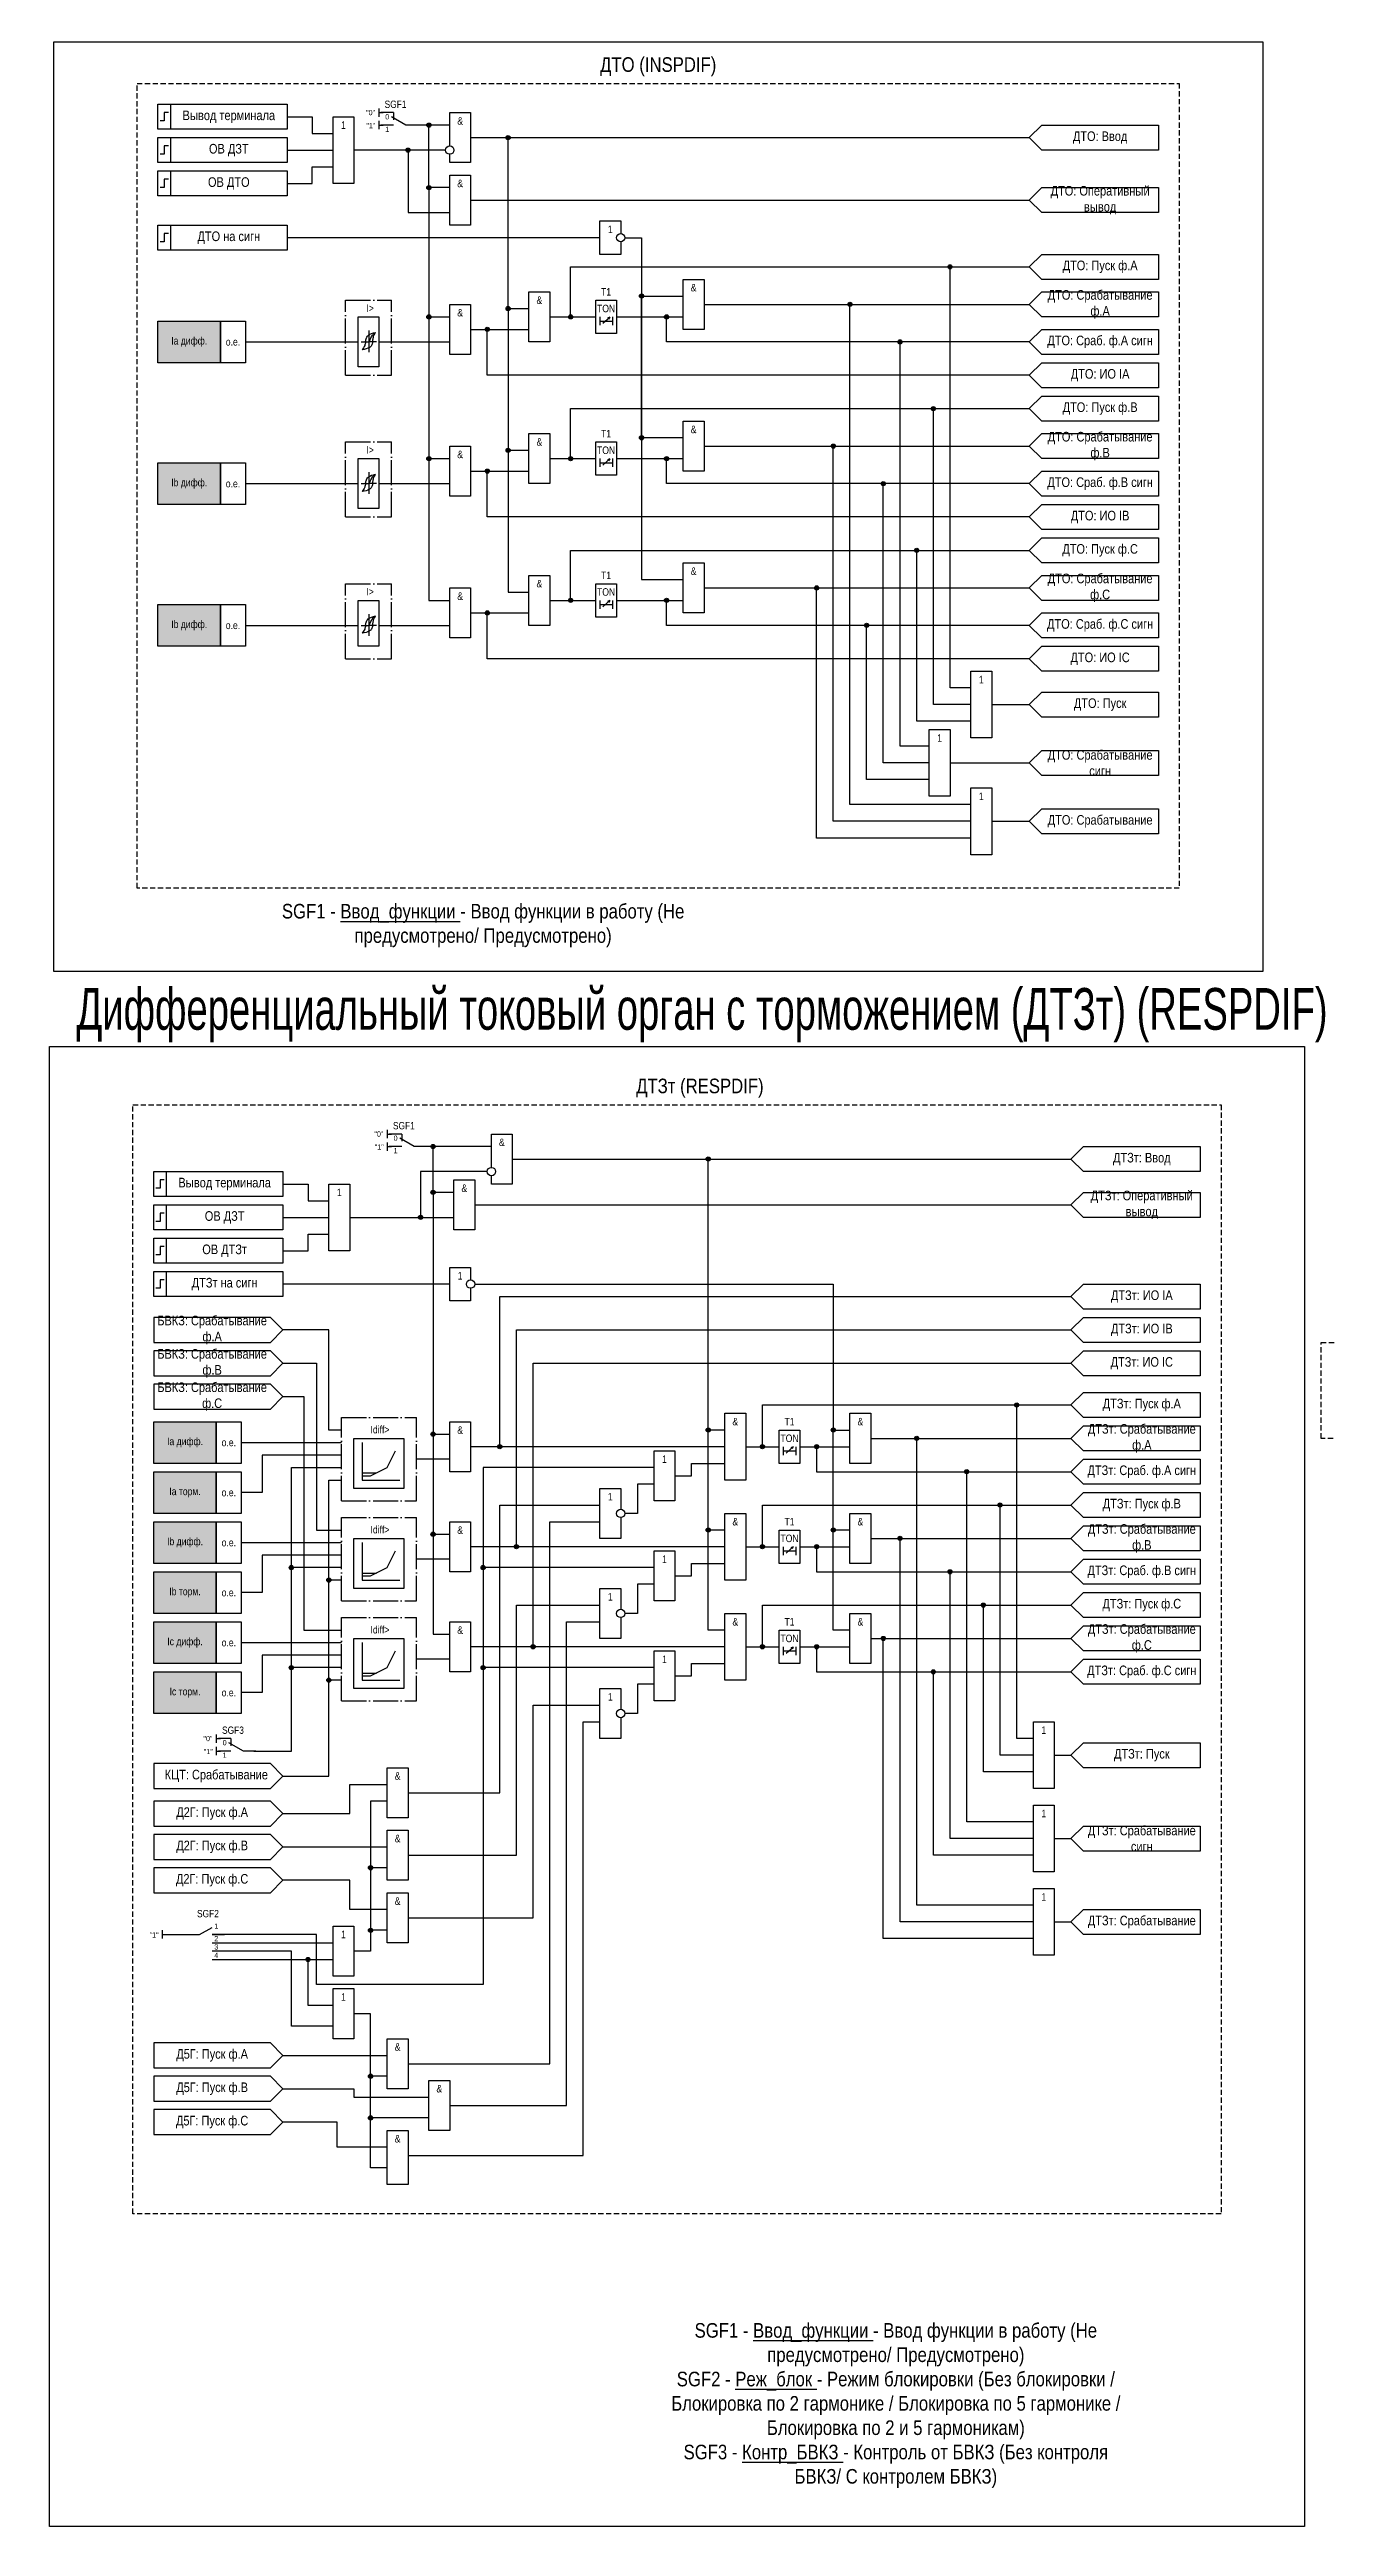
# Model space of a CAD drawing. Header units: millimetres. Extents: x -805 to 2714, y -997 to 626.
# Drawn here: x 131 to 437, y -502 to 92 of the extents above; entities that cross this region are included whole.
import ezdxf
from ezdxf.enums import TextEntityAlignment as Align

# ---------------------------------------------------------------- set-up
doc = ezdxf.new("R2010")
doc.units = ezdxf.units.MM
doc.linetypes.add('ACAD_ISO04W100', pattern=[30, 24, -3, 0, -3])
doc.linetypes.add('штриховая2', pattern=[0.375, 0.25, -0.125])
doc.layers.add('TEXT', color=7, linetype='Continuous', lineweight=25)
doc.layers.add('Основная', color=7, linetype='Continuous')
doc.styles.add('1.8_Gost_RD', font='ARIALN.TTF', dxfattribs={"height": 1.8})
doc.styles.add('2.5_Gost_RD', font='ARIALN.TTF', dxfattribs={"height": 2.5})
doc.styles.add('3.5_Gost_RD', font='ARIALN.TTF', dxfattribs={"height": 3.5})
doc.styles.add('Вывод', font='ARIALN.TTF', dxfattribs={"height": 2.5})
doc.styles.add('Компонент', font='ARIALN.TTF', dxfattribs={"height": 3.5})

# ---------------------------------------------------------------- blocks, each defined once
blk = doc.blocks.new('Точка')
at = {"ltscale": 100}
h = blk.add_hatch(color=256, dxfattribs=at)
h.dxf.hatch_style = 1
edge = h.paths.add_edge_path()
edge.add_arc((0, 0), 0.5, 0, 360)
blk.add_circle((0, 0), 0.5, dxfattribs=at)
blk = doc.blocks.new('*U71')
at = {"layer": 'Основная', "linetype": 'ACAD_ISO04W100', "ltscale": 0.25}
for p, q in [((0, 0), (11, 0)), ((0, -18), (0, 0)), ((11, -18), (11, 0)), ((0, -18), (11, -18))]:
    blk.add_line(p, q, dxfattribs=at)
at = {"layer": 'Основная', "style": 'Компонент'}
blk.add_attdef('ОУ', text='', height=3.5, dxfattribs=at).set_placement((11, 0), align=Align.MIDDLE_CENTER)
blk = doc.blocks.new('*U93')
at = {"layer": 'Основная', "linetype": 'ACAD_ISO04W100', "ltscale": 0.25}
for p, q in [((0, 0), (18, 0)), ((0, -20), (0, 0)), ((18, -20), (18, 0)), ((0, -20), (18, -20))]:
    blk.add_line(p, q, dxfattribs=at)
at = {"layer": 'Основная', "style": 'Компонент'}
blk.add_attdef('ОУ', text='', height=3.5, dxfattribs=at).set_placement((18, 0), align=Align.MIDDLE_CENTER)
blk = doc.blocks.new('*U78')
at = {"layer": 'Основная', "color": 0}
blk.add_line((0, 0), (6, 3.4), dxfattribs=at)
blk = doc.blocks.new('*U92')
at = {"layer": 'Основная', "color": 0}
for p, q in [((-9, 0), (-3, 0)), ((3, 0), (9, 0))]:
    blk.add_line(p, q, dxfattribs=at)
at = {"layer": 'Основная', "ltscale": 0.25}
blk.add_blockref('*U78', (-3, 0), dxfattribs=at)
at = {"layer": 'Основная'}
for tag, height, style, p in [('ОУ', 3.5, 'Компонент', (1, 10)), ('В2', 2.5, 'Вывод', (5, 4)), ('В1', 2.5, 'Вывод', (5, -2))]:
    blk.add_attdef(tag, text='', height=height, dxfattribs=dict(at, style=style)).set_placement(p, align=Align.MIDDLE_CENTER)
blk = doc.blocks.new('*U80')
at = {"layer": 'Основная', "color": 0}
blk.add_line((0, 0), (7, 4), dxfattribs=at)
at = {"layer": 'Основная', "ltscale": 0.35}
blk.add_line((6, 6), (6, 2.5), dxfattribs=at)
blk = doc.blocks.new('*U82')
at = {"layer": 'Основная', "color": 0}
for p, q in [((-3, 6), (-9, 6)), ((-3, 0), (-9, 0)), ((9, 0), (3, 0))]:
    blk.add_line(p, q, dxfattribs=at)
at = {"layer": 'Основная', "ltscale": 0.25, "xscale": -1}
blk.add_blockref('*U80', (3, 0), dxfattribs=at)
at = {"layer": 'Основная'}
for tag, height, style, p in [('В1', 2.5, 'Вывод', (-14, 6)), ('В2', 2.5, 'Вывод', (-6, 4)), ('ОУ', 3.5, 'Компонент', (-2, 10)), ('В3', 2.5, 'Вывод', (-6, -2))]:
    blk.add_attdef(tag, text='', height=height, dxfattribs=dict(at, style=style)).set_placement(p, align=Align.MIDDLE_CENTER)

msp = doc.modelspace()

# ---------------------------------------------------------------- hatches: boundary and pattern name
at = {"ltscale": 100, "true_color": 0xf7941d}
h = msp.add_hatch(color=30, dxfattribs=at)
h.dxf.hatch_style = 1
h.paths.add_polyline_path([(157, 27), (172, 27), (172, 17), (157, 17)])
h = msp.add_hatch(color=30, dxfattribs=at)
h.dxf.hatch_style = 1
h.paths.add_polyline_path([(157, -7), (172, -7), (172, -17), (157, -17)])
h = msp.add_hatch(color=30, dxfattribs=at)
h.dxf.hatch_style = 1
h.paths.add_polyline_path([(157, -41), (172, -41), (172, -51), (157, -51)])
h = msp.add_hatch(color=30, dxfattribs=at)
h.dxf.hatch_style = 1
h.paths.add_polyline_path([(156, -237), (171, -237), (171, -247), (156, -247)])
h = msp.add_hatch(color=30, dxfattribs=at)
h.dxf.hatch_style = 1
h.paths.add_polyline_path([(156, -249), (171, -249), (171, -259), (156, -259)])
h = msp.add_hatch(color=30, dxfattribs=at)
h.dxf.hatch_style = 1
h.paths.add_polyline_path([(156, -261), (171, -261), (171, -271), (156, -271)])
h = msp.add_hatch(color=30, dxfattribs=at)
h.dxf.hatch_style = 1
h.paths.add_polyline_path([(156, -273), (171, -273), (171, -283), (156, -283)])
h = msp.add_hatch(color=30, dxfattribs=at)
h.dxf.hatch_style = 1
h.paths.add_polyline_path([(156, -285), (171, -285), (171, -295), (156, -295)])
h = msp.add_hatch(color=30, dxfattribs=at)
h.dxf.hatch_style = 1
h.paths.add_polyline_path([(156, -297), (171, -297), (171, -307), (156, -307)])

# ---------------------------------------------------------------- linework, layer by layer
at = {"ltscale": 100}
for p, q in [((210, 78), (210, 76)), ((210, 77), (211, 77)), ((210, 75), (210, 73)), ((210, 74), (211, 74)), ((188, 68), (199, 68)), ((217, 68), (204, 68)), ((217, 53), (227, 53)), ((241, 30), (246, 30)), ((212, -167), (212, -169)), ((212, -168), (213, -168)), ((212, -170), (212, -172)), ((212, -171), (213, -171)), ((187, -188), (198, -188)), ((203, -188), (228, -188)), ((171, -312), (171, -314)), ((171, -313), (172, -313)), ((171, -315), (171, -317)), ((171, -316), (172, -316))]:
    msp.add_line(p, q, dxfattribs=at)
at = {"color": 7, "ltscale": 100}
for p, q in [((263.7, 26.46), (265.37, 27.95)), ((265.37, 27.95), (264.85, 27.73)), ((265.37, 27.95), (265.11, 27.48)), ((263.7, -7.54), (265.37, -6.05)), ((265.37, -6.05), (264.85, -6.27)), ((265.37, -6.05), (265.11, -6.52)), ((263.7, -41.54), (265.37, -40.05)), ((265.37, -40.05), (264.85, -40.27)), ((265.37, -40.05), (265.11, -40.52)), ((307.7, -244.54), (309.37, -243.05)), ((309.37, -243.05), (308.85, -243.27)), ((309.37, -243.05), (309.11, -243.52)), ((307.7, -268.54), (309.37, -267.05)), ((309.37, -267.05), (308.85, -267.27)), ((309.37, -267.05), (309.11, -267.52)), ((307.7, -292.54), (309.37, -291.05)), ((309.37, -291.05), (308.85, -291.27)), ((309.37, -291.05), (309.11, -291.52))]:
    msp.add_line(p, q, dxfattribs=at)
at = {"ltscale": 100}
for points in [[(132, 94), (422, 94), (422, -129), (132, -129)], [(157, 79), (160, 79), (160, 73), (157, 73)], [(157, 79), (188, 79), (188, 73), (157, 73)], [(199, 76), (204, 76), (204, 60), (199, 60)], [(157, 71), (160, 71), (160, 65), (157, 65)], [(157, 71), (188, 71), (188, 65), (157, 65)], [(157, 63), (160, 63), (160, 57), (157, 57)], [(157, 63), (188, 63), (188, 57), (157, 57)], [(262, 32), (267, 32), (267, 24), (262, 24)], [(157, 27), (172, 27), (172, 17), (157, 17)], [(172, 27), (178, 27), (178, 17), (172, 17)], [(397, 17), (397, 11), (369, 11), (366, 14), (369, 17)], [(262, -2), (267, -2), (267, -10), (262, -10)], [(157, -7), (172, -7), (172, -17), (157, -17)], [(172, -7), (178, -7), (178, -17), (172, -17)], [(397, -17), (397, -23), (369, -23), (366, -20), (369, -17)], [(157, -41), (172, -41), (172, -51), (157, -51)], [(172, -41), (178, -41), (178, -51), (172, -51)], [(262, -36), (267, -36), (267, -44), (262, -44)], [(397, -51), (397, -57), (369, -57), (366, -54), (369, -51)], [(352, -57), (357, -57), (357, -73), (352, -73)], [(342, -71), (347, -71), (347, -87), (342, -87)], [(352, -85), (357, -85), (357, -101), (352, -101)], [(156, -177), (159, -177), (159, -183), (156, -183)], [(156, -177), (187, -177), (187, -183), (156, -183)], [(198, -180), (203, -180), (203, -196), (198, -196)], [(156, -185), (159, -185), (159, -191), (156, -191)], [(156, -185), (187, -185), (187, -191), (156, -191)], [(156, -193), (159, -193), (159, -199), (156, -199)], [(156, -193), (187, -193), (187, -199), (156, -199)], [(407, -204), (407, -210), (379, -210), (376, -207), (379, -204)], [(407, -212), (407, -218), (379, -218), (376, -215), (379, -212)], [(407, -220), (407, -226), (379, -226), (376, -223), (379, -220)], [(156, -237), (171, -237), (171, -247), (156, -247)], [(171, -237), (177, -237), (177, -247), (171, -247)], [(293, -235), (298, -235), (298, -251), (293, -251)], [(306, -239), (311, -239), (311, -247), (306, -247)], [(156, -249), (171, -249), (171, -259), (156, -259)], [(171, -249), (177, -249), (177, -259), (171, -259)], [(156, -261), (171, -261), (171, -271), (156, -271)], [(171, -261), (177, -261), (177, -271), (171, -271)], [(293, -259), (298, -259), (298, -275), (293, -275)], [(306, -263), (311, -263), (311, -271), (306, -271)], [(156, -273), (171, -273), (171, -283), (156, -283)], [(171, -273), (177, -273), (177, -283), (171, -283)], [(156, -285), (171, -285), (171, -295), (156, -295)], [(171, -285), (177, -285), (177, -295), (171, -295)], [(293, -283), (298, -283), (298, -299), (293, -299)], [(306, -287), (311, -287), (311, -295), (306, -295)], [(156, -297), (171, -297), (171, -307), (156, -307)], [(171, -297), (177, -297), (177, -307), (171, -307)], [(367, -309), (372, -309), (372, -325), (367, -325)], [(367, -329), (372, -329), (372, -345), (367, -345)], [(367, -349), (372, -349), (372, -365), (367, -365)]]:
    msp.add_lwpolyline(points, close=True, dxfattribs=at)
at = {"lineweight": 30, "ltscale": 100}
for points in [[(159.5, 77), (158.5, 77), (158.5, 75), (157.5, 75)], [(159.5, 69), (158.5, 69), (158.5, 67), (157.5, 67)], [(159.5, 61), (158.5, 61), (158.5, 59), (157.5, 59)], [(158.5, -179), (157.5, -179), (157.5, -181), (156.5, -181)], [(158.5, -187), (157.5, -187), (157.5, -189), (156.5, -189)], [(158.5, -195), (157.5, -195), (157.5, -197), (156.5, -197)]]:
    msp.add_lwpolyline(points, dxfattribs=at)
at = {"ltscale": 100}
for points in [[(188, 76), (194, 76), (194, 72), (199, 72)], [(227, 59), (222, 59), (222, 74), (217, 74)], [(227, 74), (222, 74)], [(226, 68), (217, 68), (217, 53)], [(232, 71), (366, 71)], [(241, 30), (241, 30), (241, 52), (241, 52), (241, 71)], [(188, 60), (194, 60), (194, 64), (199, 64)], [(227, 59), (222, 59)], [(222, 59), (222, -40), (227, -40)], [(222, 59), (222, -6), (227, -6)], [(222, 59), (222, 28), (227, 28)], [(232, 56), (366, 56)], [(268, 46), (268, 43), (263, 43), (263, 51), (268, 51), (268, 48)], [(263, 47), (188, 47)], [(269, 47), (273, 47), (273, -35), (283, -35)], [(256, 28), (256, 40), (366, 40)], [(352, -61), (347, -61), (347, 40)], [(241, 30), (241, 30), (241, -4), (246, -4)], [(283, -1), (273, -1), (273, 33)], [(273, 33), (283, 33)], [(288, 31), (366, 31)], [(352, -89), (323, -89), (323, 31)], [(366, 14), (236, 14), (236, 25)], [(263, 28), (263, 26)], [(263, 27), (266, 27)], [(266, 28), (266, 26)], [(366, 22), (279, 22), (279, 28)], [(342, -75), (335, -75), (335, 22)], [(256, -6), (256, 6), (366, 6)], [(352, -65), (343, -65), (343, 6)], [(241, -4), (241, -4), (241, -38), (246, -38)], [(288, -3), (366, -3)], [(352, -93), (319, -93), (319, -3)], [(366, -20), (236, -20), (236, -9)], [(263, -6), (263, -8)], [(263, -7), (266, -7)], [(266, -6), (266, -8)], [(366, -12), (279, -12), (279, -6)], [(342, -79), (331, -79), (331, -12)], [(256, -40), (256, -28), (366, -28)], [(352, -69), (339, -69), (339, -28)], [(263, -40), (263, -42)], [(263, -41), (266, -41)], [(266, -40), (266, -42)], [(366, -46), (279, -46), (279, -40)], [(288, -37), (366, -37)], [(352, -97), (315, -97), (315, -37)], [(366, -54), (236, -54), (236, -43)], [(342, -83), (327, -83), (327, -46)], [(357, -65), (366, -65)], [(347, -79), (366, -79)], [(357, -93), (366, -93)], [(228, -182), (223, -182), (223, -171), (219, -171)], [(237, -171), (223, -171)], [(236, -177), (220, -177), (220, -188)], [(242, -174), (376, -174)], [(293, -239), (289, -239), (289, -174)], [(187, -180), (193, -180), (193, -184), (198, -184)], [(228, -182), (223, -182)], [(223, -182), (223, -240), (227, -240)], [(233, -185), (376, -185)], [(187, -196), (193, -196), (193, -192), (198, -192)], [(232, -205), (232, -208), (227, -208), (227, -200), (232, -200), (232, -203)], [(227, -204), (187, -204)], [(233, -204), (319, -204), (319, -239), (323, -239)], [(239, -243), (239, -207), (376, -207)], [(201, -239), (198, -239), (198, -215), (187, -215)], [(243, -267), (243, -215), (376, -215)], [(187, -223), (195, -223), (195, -263), (201, -263)], [(247, -291), (247, -223), (376, -223)], [(187, -231), (192, -231), (192, -287), (201, -287)], [(302, -243), (302, -233), (376, -233)], [(367, -313), (363, -313), (363, -233)], [(206, -242), (206, -251)], [(223, -240), (223, -264), (227, -264)], [(293, -243), (232, -243)], [(293, -263), (289, -263), (289, -239)], [(307, -243), (307, -245)], [(310, -243), (310, -245)], [(311, -243), (323, -243)], [(315, -243), (315, -249), (376, -249)], [(323, -263), (319, -263), (319, -239)], [(328, -241), (376, -241)], [(367, -353), (339, -353), (339, -241)], [(276, -248), (235, -248), (235, -372), (195, -372), (195, -360), (170, -360)], [(201, -245), (182, -245), (182, -254), (177, -254)], [(180, -316), (189, -316), (189, -248), (201, -248)], [(206, -250), (208, -250), (212, -248), (214, -244)], [(206, -249.31), (209.39, -249.31)], [(227, -246), (219, -246)], [(281, -250), (285, -250), (285, -247), (293, -247)], [(307, -244), (310, -244)], [(367, -333), (351, -333), (351, -249)], [(187, -322), (198, -322), (198, -251), (201, -251)], [(206, -251), (215, -251)], [(276, -252), (272, -252), (272, -259), (269, -259)], [(217, -326), (239, -326), (239, -257), (263, -257)], [(217, -391), (251, -391), (251, -261), (263, -261)], [(302, -267), (302, -257), (376, -257)], [(367, -317), (359, -317), (359, -257)], [(206, -266), (206, -275)], [(223, -264), (223, -288), (227, -288)], [(293, -267), (232, -267)], [(293, -287), (289, -287), (289, -263)], [(307, -267), (307, -269)], [(310, -267), (310, -269)], [(311, -267), (323, -267)], [(315, -267), (315, -273), (376, -273)], [(323, -287), (319, -287), (319, -263)], [(328, -265), (376, -265)], [(367, -357), (335, -357), (335, -265)], [(201, -269), (182, -269), (182, -278), (177, -278)], [(201, -272), (189, -272)], [(206, -274), (208, -274), (212, -272), (214, -268)], [(227, -270), (219, -270)], [(276, -272), (235, -272)], [(281, -274), (285, -274), (285, -271), (293, -271)], [(307, -268), (310, -268)], [(367, -337), (347, -337), (347, -273)], [(201, -275), (198, -275)], [(206, -273.31), (209.39, -273.31)], [(206, -275), (215, -275)], [(276, -276), (272, -276), (272, -283), (269, -283)], [(217, -341), (243, -341), (243, -281), (263, -281)], [(227, -401), (255, -401), (255, -285), (263, -285)], [(302, -291), (302, -281), (376, -281)], [(367, -321), (355, -321), (355, -281)], [(206, -290), (206, -299)], [(293, -291), (232, -291)], [(307, -291), (307, -293)], [(310, -291), (310, -293)], [(311, -291), (323, -291)], [(315, -291), (315, -297), (376, -297)], [(328, -289), (376, -289)], [(367, -361), (331, -361), (331, -289)], [(201, -293), (182, -293), (182, -302), (177, -302)], [(201, -296), (189, -296)], [(206, -298), (208, -298), (212, -296), (214, -292)], [(227, -294), (219, -294)], [(276, -296), (235, -296)], [(281, -298), (285, -298), (285, -295), (293, -295)], [(307, -292), (310, -292)], [(367, -341), (343, -341), (343, -297)], [(201, -299), (198, -299)], [(206, -297.31), (209.39, -297.31)], [(206, -299), (215, -299)], [(276, -300), (272, -300), (272, -307), (269, -307)], [(217, -356), (247, -356), (247, -305), (263, -305)], [(217, -413), (259, -413), (259, -309), (263, -309)], [(372, -317), (376, -317)], [(187, -331), (203, -331), (203, -324), (212, -324)], [(212, -328), (208, -328), (208, -364), (204, -364)], [(372, -337), (376, -337)], [(187, -339), (212, -339)], [(212, -344), (208, -344)], [(212, -354), (203, -354), (203, -347), (187, -347)], [(158, -360), (167, -360)], [(170, -362), (199, -362)], [(212, -359), (208, -359)], [(372, -357), (376, -357)], [(199, -382), (189, -382), (189, -364), (170, -364)], [(170, -366), (199, -366)], [(199, -377), (193, -377), (193, -366)], [(212, -416), (208, -416), (208, -379), (204, -379)], [(187, -389), (212, -389)], [(187, -397), (204, -397), (204, -399), (222, -399)], [(212, -394), (208, -394)], [(222, -404), (208, -404)], [(212, -411), (200, -411), (200, -405), (187, -405)], [(212, -416), (208, -416)]]:
    msp.add_lwpolyline(points, dxfattribs=at)
at = {"color": 3, "ltscale": 100}
msp.add_lwpolyline([(131, -147), (432, -147), (432, -502), (131, -502)], close=True, dxfattribs=at)
at = {"color": 6, "linetype": 'штриховая2', "ltscale": 5}
msp.add_lwpolyline([(436, -218), (482, -218), (482, -241), (436, -241)], close=True, dxfattribs=at)
at = {"layer": 'Основная', "ltscale": 100}
for p, q in [((205, 26.5), (205, 28)), ((205, 28), (210, 28)), ((205, 19), (205, 27)), ((210, 28), (210, 22)), ((232, 25), (246, 25)), ((205, 16), (205, 19)), ((210, 22), (227, 22)), ((210, 22), (210, 16)), ((210, 16), (205, 16)), ((205, -7.5), (205, -6)), ((205, -6), (210, -6)), ((205, -15), (205, -7)), ((210, -6), (210, -12)), ((232, -9), (246, -9)), ((205, -18), (205, -15)), ((210, -12), (227, -12)), ((210, -12), (210, -18)), ((210, -18), (205, -18)), ((205, -41.5), (205, -40)), ((205, -40), (210, -40)), ((205, -49), (205, -41)), ((210, -40), (210, -46)), ((210, -46), (227, -46)), ((210, -46), (210, -51)), ((232, -43), (246, -43)), ((205, -51), (205, -49)), ((210, -51), (205, -51)), ((204, -242.5), (204, -241)), ((204, -241), (216, -241)), ((204, -250), (204, -242)), ((216, -241), (216, -247)), ((216, -247), (216, -253)), ((204, -253), (204, -250)), ((216, -253), (204, -253)), ((204, -266.5), (204, -265)), ((204, -265), (216, -265)), ((204, -274), (204, -266)), ((216, -265), (216, -271)), ((216, -271), (216, -277)), ((204, -277), (204, -274)), ((216, -277), (204, -277)), ((204, -290.5), (204, -289)), ((204, -289), (216, -289)), ((204, -298), (204, -290)), ((216, -289), (216, -295)), ((216, -295), (216, -301)), ((204, -301), (204, -298)), ((216, -301), (204, -301)), ((158, -359), (158, -361))]:
    msp.add_line(p, q, dxfattribs=at)
at = {"layer": 'Основная'}
for p, q in [((207.6, 24.72), (207.6, 19.52)), ((207.6, -9.28), (207.6, -14.48)), ((207.6, -43.28), (207.6, -48.48))]:
    msp.add_line(p, q, dxfattribs=at)
at = {"layer": 'Основная', "color": 7, "ltscale": 100}
for p, q in [((178, 22), (205, 22)), ((205.79, 22), (207.6, 22)), ((209.42, 22), (207.6, 22)), ((178, -12), (205, -12)), ((205.79, -12), (207.6, -12)), ((209.42, -12), (207.6, -12)), ((178, -46), (205, -46)), ((205.79, -46), (207.6, -46)), ((209.42, -46), (207.6, -46)), ((177, -242), (201, -242)), ((177, -266), (201, -266)), ((177, -290), (201, -290))]:
    msp.add_line(p, q, dxfattribs=at)
at = {"layer": 'Основная', "linetype": 'штриховая2', "ltscale": 5}
for points in [[(152, 84), (402, 84), (402, -109), (152, -109)], [(151, -161), (412, -161), (412, -427), (151, -427)]]:
    msp.add_lwpolyline(points, close=True, dxfattribs=at)
at = {"layer": 'Основная', "ltscale": 100}
for points in [[(227, 69), (227, 77), (232, 77), (232, 65), (227, 65), (227, 67)], [(251, 28), (262, 28), (262, 28), (262, 28)], [(267, 28), (283, 28)], [(251, -6), (262, -6), (262, -6), (262, -6)], [(267, -6), (283, -6)], [(251, -40), (262, -40), (262, -40), (262, -40)], [(267, -40), (283, -40)], [(237, -176), (237, -168), (242, -168), (242, -180), (237, -180), (237, -178)], [(298, -243), (306, -243), (306, -243), (306, -243)], [(268, -260), (268, -265), (263, -265), (263, -253), (268, -253), (268, -258)], [(298, -267), (306, -267), (306, -267), (306, -267)], [(268, -284), (268, -289), (263, -289), (263, -277), (268, -277), (268, -282)], [(298, -291), (306, -291), (306, -291), (306, -291)], [(268, -308), (268, -313), (263, -313), (263, -301), (268, -301), (268, -306)]]:
    msp.add_lwpolyline(points, dxfattribs=at)
for points in [[(397, 74), (397, 68), (369, 68), (366, 71), (369, 74)], [(227, 62), (232, 62), (232, 50), (227, 50)], [(397, 59), (397, 53), (369, 53), (366, 56), (369, 59)], [(157, 50), (160, 50), (160, 44), (157, 44)], [(157, 50), (188, 50), (188, 44), (157, 44)], [(397, 43), (397, 37), (369, 37), (366, 40), (369, 43)], [(283, 37), (288, 37), (288, 25), (283, 25)], [(227, 31), (232, 31), (232, 19), (227, 19)], [(246, 34), (251, 34), (251, 22), (246, 22)], [(397, 34), (397, 28), (369, 28), (366, 31), (369, 34)], [(397, 25), (397, 19), (369, 19), (366, 22), (369, 25)], [(397, 9), (397, 3), (369, 3), (366, 6), (369, 9)], [(283, 3), (288, 3), (288, -9), (283, -9)], [(227, -3), (232, -3), (232, -15), (227, -15)], [(246, 0), (251, 0), (251, -12), (246, -12)], [(397, 0), (397, -6), (369, -6), (366, -3), (369, 0)], [(397, -9), (397, -15), (369, -15), (366, -12), (369, -9)], [(397, -25), (397, -31), (369, -31), (366, -28), (369, -25)], [(246, -34), (251, -34), (251, -46), (246, -46)], [(283, -31), (288, -31), (288, -43), (283, -43)], [(397, -34), (397, -40), (369, -40), (366, -37), (369, -34)], [(227, -37), (232, -37), (232, -49), (227, -49)], [(397, -43), (397, -49), (369, -49), (366, -46), (369, -43)], [(397, -62), (397, -68), (369, -68), (366, -65), (369, -62)], [(397, -76), (397, -82), (369, -82), (366, -79), (369, -76)], [(397, -90), (397, -96), (369, -96), (366, -93), (369, -90)], [(407, -171), (407, -177), (379, -177), (376, -174), (379, -171)], [(228, -179), (233, -179), (233, -191), (228, -191)], [(407, -182), (407, -188), (379, -188), (376, -185), (379, -182)], [(156, -201), (159, -201), (159, -207), (156, -207)], [(156, -201), (187, -201), (187, -207), (156, -207)], [(156, -212), (156, -218), (184, -218), (187, -215), (184, -212)], [(156, -220), (156, -226), (184, -226), (187, -223), (184, -220)], [(156, -228), (156, -234), (184, -234), (187, -231), (184, -228)], [(407, -230), (407, -236), (379, -236), (376, -233), (379, -230)], [(227, -237), (232, -237), (232, -249), (227, -249)], [(323, -235), (328, -235), (328, -247), (323, -247)], [(407, -238), (407, -244), (379, -244), (376, -241), (379, -238)], [(276, -244), (281, -244), (281, -256), (276, -256)], [(407, -246), (407, -252), (379, -252), (376, -249), (379, -246)], [(407, -254), (407, -260), (379, -260), (376, -257), (379, -254)], [(227, -261), (232, -261), (232, -273), (227, -273)], [(323, -259), (328, -259), (328, -271), (323, -271)], [(407, -262), (407, -268), (379, -268), (376, -265), (379, -262)], [(276, -268), (281, -268), (281, -280), (276, -280)], [(407, -270), (407, -276), (379, -276), (376, -273), (379, -270)], [(407, -278), (407, -284), (379, -284), (376, -281), (379, -278)], [(227, -285), (232, -285), (232, -297), (227, -297)], [(323, -283), (328, -283), (328, -295), (323, -295)], [(407, -286), (407, -292), (379, -292), (376, -289), (379, -286)], [(276, -292), (281, -292), (281, -304), (276, -304)], [(407, -294), (407, -300), (379, -300), (376, -297), (379, -294)], [(407, -314), (407, -320), (379, -320), (376, -317), (379, -314)], [(156, -319), (156, -325), (184, -325), (187, -322), (184, -319)], [(212, -320), (217, -320), (217, -332), (212, -332)], [(156, -328), (156, -334), (184, -334), (187, -331), (184, -328)], [(156, -336), (156, -342), (184, -342), (187, -339), (184, -336)], [(212, -335), (217, -335), (217, -347), (212, -347)], [(407, -334), (407, -340), (379, -340), (376, -337), (379, -334)], [(156, -344), (156, -350), (184, -350), (187, -347), (184, -344)], [(212, -350), (217, -350), (217, -362), (212, -362)], [(407, -354), (407, -360), (379, -360), (376, -357), (379, -354)], [(199, -358), (204, -358), (204, -370), (199, -370)], [(199, -373), (204, -373), (204, -385), (199, -385)], [(156, -386), (156, -392), (184, -392), (187, -389), (184, -386)], [(212, -385), (217, -385), (217, -397), (212, -397)], [(156, -394), (156, -400), (184, -400), (187, -397), (184, -394)], [(222, -395), (227, -395), (227, -407), (222, -407)], [(156, -402), (156, -408), (184, -408), (187, -405), (184, -402)], [(212, -407), (217, -407), (217, -420), (212, -420)]]:
    msp.add_lwpolyline(points, close=True, dxfattribs=at)
at = {"layer": 'Основная', "lineweight": 30, "ltscale": 100}
for points in [[(159.5, 48), (158.5, 48), (158.5, 46), (157.5, 46)], [(158.5, -203), (157.5, -203), (157.5, -205), (156.5, -205)]]:
    msp.add_lwpolyline(points, dxfattribs=at)
at = {"layer": 'Основная', "ltscale": 100}
for centre in [(227, 68), (268, 47), (237, -177), (232, -204), (268, -259), (268, -283), (268, -307)]:
    msp.add_circle(centre, 1, dxfattribs=at)
at = {"layer": 'Основная'}
for points in [[(206.8, 21.92), (206.95, 22.71), (207.44, 23.54), (209.2, 24.26)], [(207.6, 22), (208, 22.72), (208.47, 23.6), (209.2, 24.26)], [(208.48, 21.92), (208.6, 22.71), (208.81, 23.54), (209.2, 24.26)], [(206.8, 21.92), (206.6, 21.13), (206, 20.12)], [(208.48, 21.92), (208.25, 21.13), (207.76, 20.67), (206, 20.12)], [(206.8, -12.08), (206.95, -11.29), (207.44, -10.46), (209.2, -9.74)], [(207.6, -12), (208, -11.28), (208.47, -10.4), (209.2, -9.74)], [(208.48, -12.08), (208.6, -11.29), (208.81, -10.46), (209.2, -9.74)], [(206.8, -12.08), (206.6, -12.87), (206, -13.88)], [(208.48, -12.08), (208.25, -12.87), (207.76, -13.33), (206, -13.88)], [(206.8, -46.08), (206.6, -46.87), (206, -47.88)], [(208.48, -46.08), (208.25, -46.87), (207.76, -47.33), (206, -47.88)], [(206.8, -46.08), (206.95, -45.29), (207.44, -44.46), (209.2, -43.74)], [(207.6, -46), (208, -45.28), (208.47, -44.4), (209.2, -43.74)], [(208.48, -46.08), (208.6, -45.29), (208.81, -44.46), (209.2, -43.74)]]:
    msp.add_spline(points, degree=3, dxfattribs=at)

# ---------------------------------------------------------------- block references
at = {"color": 3, "ltscale": 0.25, "xscale": 0.5, "yscale": 0.5, "zscale": 0.5}
msp.add_blockref('*U92', (168.5, -360), dxfattribs=at).add_auto_attribs({'ОУ': 'SGF2', 'В1': '2', 'В2': '1'})
at = {"layer": 'Основная', "ltscale": 0.25, "xscale": 0.5, "yscale": 0.5, "zscale": 0.5}
for p, values in [((215, 74), {'ОУ': 'SGF1', 'В1': '"0"', 'В2': '0', 'В3': '1'}), ((217, -171), {'ОУ': 'SGF1', 'В1': '"0"', 'В2': '0', 'В3': '1'}), ((176, -316), {'ОУ': 'SGF3', 'В1': '"0"', 'В2': '0', 'В3': '1'})]:
    msp.add_blockref('*U82', p, dxfattribs=at).add_auto_attribs(values)
at = {"layer": 'Основная', "ltscale": 100}
for p in [(222, 74), (241, 71), (217, 68), (222, 59), (347, 40), (241, 30), (273, 33), (323, 31), (222, 28), (256, 28), (279, 28), (335, 22), (343, 6), (222, -6), (241, -4), (256, -6), (273, -1), (279, -6), (319, -3), (331, -12), (339, -28), (256, -40), (279, -40), (315, -37), (327, -46), (223, -171), (289, -174), (223, -182), (220, -188), (363, -233), (223, -240), (239, -243), (289, -239), (302, -243), (315, -243), (319, -239), (339, -241), (351, -249), (359, -257), (223, -264), (243, -267), (289, -263), (302, -267), (315, -267), (319, -263), (335, -265), (189, -272), (235, -272), (347, -273), (198, -275), (355, -281), (247, -291), (302, -291), (315, -291), (331, -289), (189, -296), (235, -296), (343, -297), (198, -299), (208, -344), (208, -359), (193, -366), (208, -394), (208, -404)]:
    msp.add_blockref('Точка', p, dxfattribs=at)
at = {"layer": 'Основная', "ltscale": 0.25}
for name, p in [('*U71', (202, 32)), ('*U71', (202, -2)), ('*U71', (202, -36)), ('*U93', (201, -236)), ('*U93', (201, -260)), ('*U93', (201, -284))]:
    msp.add_blockref(name, p, dxfattribs=at)
at = {"layer": 'Основная', "color": 3, "ltscale": 100}
for p in [(236, 25), (236, -9), (236, -43)]:
    msp.add_blockref('Точка', p, dxfattribs=at)

# ---------------------------------------------------------------- texts
at = {"color": 30, "ltscale": 100, "attachment_point": 5, "style": '3.5_Gost_RD'}
for s, insert, char_height, width in [('\\pt108.5;ДТО (INSPDIF)', (277, 88), 3.5, 250), ('SGF1 - {\\LВвод_функции} - Ввод функции в работу (Не предусмотрено/ Предусмотрено)', (235, -118), 3.5, 97.0715), ('{\\W0.8;\\C3;Дифференциальный токовый орган с торможением (ДТЗт) (RESPDIF)}', (287.5, -139.5), 10, 341), ('\\pt108.5;ДТЗт (RESPDIF)', (287, -157), 3.5, 250), ('SGF1 - {\\LВвод_функции} - Ввод функции в работу (Не предусмотрено/ Предусмотрено)\\PSGF2 - {\\LРеж_блок} - Режим блокировки (Без блокировки / Блокировка по 2 гармонике / Блокировка по 5 гармонике / Блокировка по 2 и 5 гармоникам)\\PSGF3 - {\\LКонтр_БВКЗ} - Контроль от БВКЗ (Без контроля БВКЗ/ С контролем БВКЗ)', (334, -473), 3.5, 111.8874)]:
    msp.add_mtext(s, dxfattribs=dict(at, insert=insert, char_height=char_height, width=width))
at = {"ltscale": 100, "attachment_point": 5}
for s, insert, char_height, width, style in [('Вывод терминала', (174, 76), 2.3, 28, '2.5_Gost_RD'), ('1', (201.5, 74), 1.8, 5, '2.5_Gost_RD'), ('1', (265.5, 49), 1.8, 5, '2.5_Gost_RD'), ('TON', (264.5, 30), 1.8, 5, '2.5_Gost_RD'), ('T1', (264.5, 34), 1.8, 5, '2.5_Gost_RD'), ('Ia дифф.', (164.5, 22), 1.8, 15, '1.8_Gost_RD'), ('о.е.', (175, 22), 1.8, 6, '1.8_Gost_RD'), ('ДТО: ИО IА', (383, 14), 2.3, 28, '2.5_Gost_RD'), ('T1', (264.5, 0), 1.8, 5, '2.5_Gost_RD'), ('TON', (264.5, -4), 1.8, 5, '2.5_Gost_RD'), ('Ib дифф.', (164.5, -12), 1.8, 15, '1.8_Gost_RD'), ('о.е.', (175, -12), 1.8, 6, '1.8_Gost_RD'), ('ДТО: ИО IB', (383, -20), 2.3, 28, '2.5_Gost_RD'), ('T1', (264.5, -34), 1.8, 5, '2.5_Gost_RD'), ('TON', (264.5, -38), 1.8, 5, '2.5_Gost_RD'), ('Ib дифф.', (164.5, -46), 1.8, 15, '1.8_Gost_RD'), ('о.е.', (175, -46), 1.8, 6, '1.8_Gost_RD'), ('ДТО: ИО IС', (383, -54), 2.3, 28, '2.5_Gost_RD'), ('Вывод терминала', (173, -180), 2.3, 28, '2.5_Gost_RD'), ('1', (200.5, -182), 1.8, 5, '2.5_Gost_RD'), ('1', (229.5, -202), 1.8, 5, '2.5_Gost_RD'), ('ДТЗт: ИО IА', (393, -207), 2.3, 28, '2.5_Gost_RD'), ('ДТЗт: ИО IB', (393, -215), 2.3, 28, '2.5_Gost_RD'), ('ДТЗт: ИО IC', (393, -223), 2.3, 28, '2.5_Gost_RD'), ('T1', (308.5, -237), 1.8, 5, '2.5_Gost_RD'), ('Ia дифф.', (163.5, -242), 1.8, 15, '1.8_Gost_RD'), ('о.е.', (174, -242), 1.8, 6, '1.8_Gost_RD'), ('TON', (308.5, -241), 1.8, 5, '2.5_Gost_RD'), ('Ia торм.', (163.5, -254), 1.8, 15, '1.8_Gost_RD'), ('о.е.', (174, -254), 1.8, 6, '1.8_Gost_RD'), ('T1', (308.5, -261), 1.8, 5, '2.5_Gost_RD'), ('Ib дифф.', (163.5, -266), 1.8, 15, '1.8_Gost_RD'), ('о.е.', (174, -266), 1.8, 6, '1.8_Gost_RD'), ('TON', (308.5, -265), 1.8, 5, '2.5_Gost_RD'), ('Ib торм.', (163.5, -278), 1.8, 15, '1.8_Gost_RD'), ('о.е.', (174, -278), 1.8, 6, '1.8_Gost_RD'), ('T1', (308.5, -285), 1.8, 5, '2.5_Gost_RD'), ('Ic дифф.', (163.5, -290), 1.8, 15, '1.8_Gost_RD'), ('о.е.', (174, -290), 1.8, 6, '1.8_Gost_RD'), ('TON', (308.5, -289), 1.8, 5, '2.5_Gost_RD'), ('Ic торм.', (163.5, -302), 1.8, 15, '1.8_Gost_RD'), ('о.е.', (174, -302), 1.8, 6, '1.8_Gost_RD')]:
    msp.add_mtext(s, dxfattribs=dict(at, insert=insert, char_height=char_height, width=width, style=style))
at = {"ltscale": 100, "char_height": 1.25, "attachment_point": 1, "style": '3.5_Gost_RD'}
for insert in [(207, 74.5), (209, -170.5), (168, -315.5)]:
    msp.add_mtext_dynamic_manual_height_columns('"1"', width=2, gutter_width=17.5, heights=[0], dxfattribs=dict(at, insert=insert))
at = {"layer": 'TEXT', "color": 0, "ltscale": 100, "char_height": 2.3, "width": 28, "attachment_point": 5, "style": '2.5_Gost_RD'}
for insert in [(174, 68), (173, -188)]:
    msp.add_mtext('{\\C256;ОВ ДЗТ}', dxfattribs=dict(at, insert=insert))
at = {"layer": 'TEXT', "ltscale": 100, "char_height": 1.25, "width": 2, "attachment_point": 5, "style": '2.5_Gost_RD'}
for s, insert in [('3', (171, -363)), ('4', (171, -365))]:
    msp.add_mtext(s, dxfattribs=dict(at, insert=insert))
at = {"layer": 'Основная', "ltscale": 100, "attachment_point": 5, "style": '2.5_Gost_RD'}
for s, insert, char_height, width in [('&', (229.5, 75), 1.8, 5), ('ДТО: Ввод', (383, 71), 2.3, 28), ('&', (229.5, 60), 1.8, 5), ('ДТО на сигн', (174, 47), 2.3, 28), ('&', (285.5, 35), 1.8, 5), ('&', (229.5, 29), 1.8, 5), ('&', (248.5, 32), 1.8, 5), ('ДТО: Сраб. ф.А сигн ', (383, 22), 2.3, 28), ('ДТО: Пуск ф.В', (383, 6), 2.3, 28), ('&', (285.5, 1), 1.8, 5), ('ДТО: Срабатывание ф.В', (383, -3), 2.3, 28), ('&', (229.5, -5), 1.8, 5), ('&', (248.5, -2), 1.8, 5), ('ДТО: Сраб. ф.В сигн', (383, -12), 2.3, 28), ('ДТО: Пуск ф.С', (383, -28), 2.3, 28), ('&', (248.5, -36), 1.8, 5), ('&', (285.5, -33), 1.8, 5), ('ДТО: Срабатывание ф.С', (383, -37), 2.3, 28), ('&', (229.5, -39), 1.8, 5), ('ДТО: Сраб. ф.С сигн', (383, -46), 2.3, 28), ('1', (354.5, -59), 1.8, 5), ('ДТО: Пуск', (383, -65), 2.3, 28), ('1', (344.5, -73), 1.8, 5), ('ДТО: Срабатывание сигн', (383, -79), 2.3, 28), ('1', (354.5, -87), 1.8, 5), ('&', (239.5, -170), 1.8, 5), ('ДТЗт: Ввод', (393, -174), 2.3, 28), ('&', (230.5, -181), 1.8, 5), ('ДТЗт на сигн', (173, -204), 2.3, 28), ('&', (295.5, -237), 1.8, 5), ('&', (325.5, -237), 1.8, 5), ('&', (229.5, -239), 1.8, 5), ('1', (278.5, -246), 1.8, 5), ('ДТЗт: Сраб. ф.А сигн', (393, -249), 2.3, 28), ('1', (265.5, -255), 1.8, 5), ('&', (295.5, -261), 1.8, 5), ('&', (325.5, -261), 1.8, 5), ('&', (229.5, -263), 1.8, 5), ('1', (278.5, -270), 1.8, 5), ('ДТЗт: Сраб. ф.В сигн', (393, -273), 2.3, 28), ('1', (265.5, -279), 1.8, 5), ('&', (295.5, -285), 1.8, 5), ('&', (325.5, -285), 1.8, 5), ('&', (229.5, -287), 1.8, 5), ('1', (278.5, -294), 1.8, 5), ('ДТЗт: Сраб. ф.С сигн', (393, -297), 2.3, 28), ('1', (265.5, -303), 1.8, 5), ('1', (369.5, -311), 1.8, 5), ('&', (214.5, -322), 1.8, 5), ('1', (369.5, -331), 1.8, 5), ('&', (214.5, -337), 1.8, 5), ('ДТЗт: Срабатывание сигн', (393, -337), 2.3, 28), ('1', (369.5, -351), 1.8, 5), ('&', (214.5, -352), 1.8, 5), ('1', (201.5, -360), 1.8, 5), ('1', (201.5, -375), 1.8, 5), ('&', (214.5, -387), 1.8, 5), ('&', (224.5, -397), 1.8, 5), ('&', (214.5, -409), 1.8, 5)]:
    msp.add_mtext(s, dxfattribs=dict(at, insert=insert, char_height=char_height, width=width))
at = {"layer": 'Основная', "color": 0, "ltscale": 100, "char_height": 2.3, "attachment_point": 5, "style": '2.5_Gost_RD'}
for s, insert, width in [('{\\C256;ОВ ДТО}', (174, 60), 28), ('{\\C256;ДТО: Оперативный вывод}', (383, 56), 28), ('{\\C256;ДТО: Пуск ф.А}', (383, 40), 28), ('{\\C256;ДТО: Срабатывание ф.А}', (383, 31), 28), ('{\\C256;ДТО: Срабатывание}', (383, -93), 28), ('{\\C256;ДТЗт: Оперативный вывод}', (393, -185), 28), ('{\\C256;ОВ ДТЗт}', (173, -196), 28), ('{\\C256;БВКЗ: Срабатывание ф.А}', (170, -215), 28), ('{\\C256;БВКЗ: Срабатывание ф.В}', (170, -223), 28), ('{\\C256;БВКЗ: Срабатывание ф.С}', (170, -231), 28), ('{\\C256;ДТЗт: Пуск ф.А}', (393, -233), 28), ('{\\C256;ДТЗт: Срабатывание ф.А}', (393, -241), 28), ('{\\C256;ДТЗт: Пуск ф.В}', (393, -257), 28), ('{\\C256;ДТЗт: Срабатывание ф.В}', (393, -265), 28), ('{\\C256;ДТЗт: Пуск ф.С}', (393, -281), 28), ('{\\C256;ДТЗт: Срабатывание ф.С}', (393, -289), 28), ('{\\C256;КЦТ: Срабатывание}', (171, -322), 26.5083), ('{\\C256;ДТЗт: Пуск}', (393, -317), 28), ('{\\C256;Д2Г: Пуск ф.А}', (170, -331), 28), ('{\\C256;Д2Г: Пуск ф.B}', (170, -339), 28), ('{\\C256;Д2Г: Пуск ф.C}', (170, -347), 28), ('{\\C256;ДТЗт: Срабатывание}', (393, -357), 28), ('{\\C256;Д5Г: Пуск ф.А}', (170, -389), 28), ('{\\C256;Д5Г: Пуск ф.B}', (170, -397), 28), ('{\\C256;Д5Г: Пуск ф.C}', (170, -405), 28)]:
    msp.add_mtext(s, dxfattribs=dict(at, insert=insert, width=width))
at = {"layer": 'Основная', "color": 7, "ltscale": 100, "char_height": 1.8, "attachment_point": 1, "style": '1.8_Gost_RD'}
for s, insert in [('I>', (207, 31)), ('I>', (207, -3)), ('I>', (207, -37)), ('Idiff>', (208, -238)), ('Idiff>', (208, -262)), ('Idiff>', (208, -286))]:
    msp.add_mtext_dynamic_manual_height_columns(s, width=4, gutter_width=17.5, heights=[0], dxfattribs=dict(at, insert=insert))
at = {"layer": 'Основная', "ltscale": 100, "insert": (155, -359.5), "char_height": 1.25, "attachment_point": 1, "style": '3.5_Gost_RD'}
msp.add_mtext_dynamic_manual_height_columns('"1"', width=2, gutter_width=17.5, heights=[0], dxfattribs=at)

doc.saveas('drawing.dxf')
